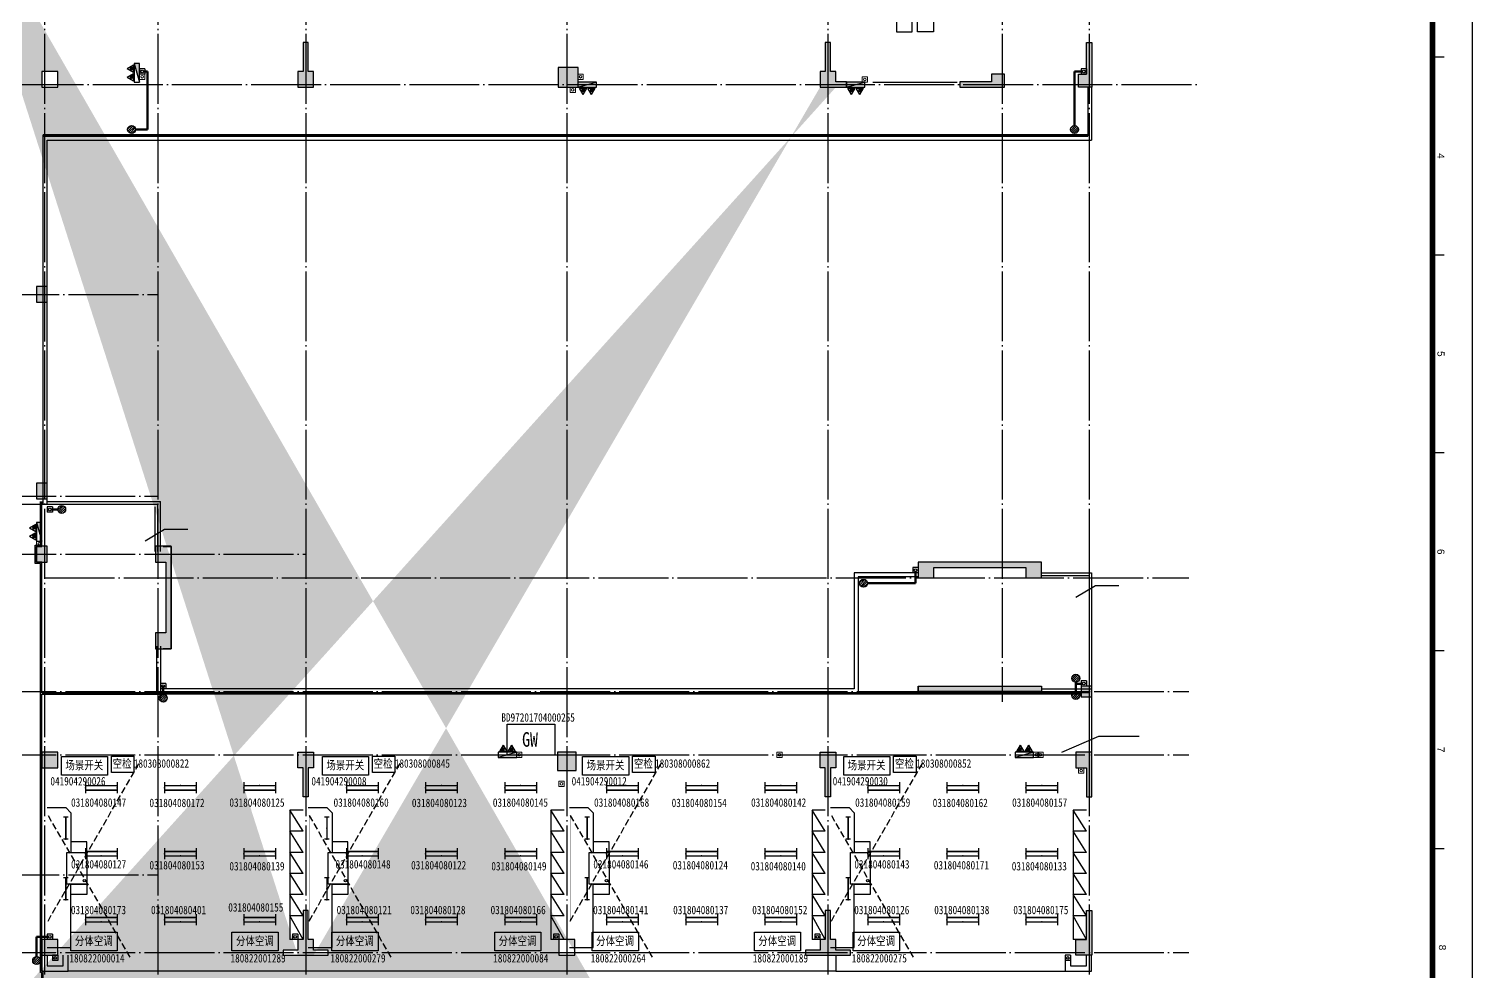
# Model space of a CAD drawing. Header units: millimetres. Extents: x 129492 to 2683129, y 513162 to 1188265.
# Drawn here: x 531186 to 585906, y 577455 to 613169 of the extents above; entities that cross this region are included whole.
import ezdxf
from ezdxf.enums import TextEntityAlignment as Align

# ---------------------------------------------------------------- set-up
doc = ezdxf.new("R2010")
doc.units = ezdxf.units.MM
doc.header["$LTSCALE"] = 1000
for name, pattern in [('3#_t8$0$$0$CCDID0GLB00001', [30, 26.5, -1.5, 0.5, -1.5]), ('3#_t8$0$CONTINOUS', [0]), ('3#_t8$0$DASH', [0.35, 0.25, -0.1]), ('GRID$1$CCDID0GLB00001', [30, 26.5, -1.5, 0.5, -1.5])]:
    doc.linetypes.add(name, pattern=pattern)
for name, color, linetype in [('3#_t8$0$$0$A-DOOR', 2, 'Continuous'), ('3#_t8$0$$0$G-GRID', 1, '3#_t8$0$$0$CCDID0GLB00001'), ('3#_t8$0$A-ELEV-HEVY', 2, 'Continuous'), ('3#_t8$0$A-FURN', 9, 'Continuous'), ('3#_t8$0$A-HRAL', 104, 'Continuous'), ('3#_t8$0$A-MOAT', 252, 'Continuous'), ('3#_t8$0$A-OVER', 23, 'Continuous'), ('3#_t8$0$A-WALL', 4, 'Continuous'), ('3#_t8$0$G-0-XREF', 252, 'Continuous'), ('3#_t8$0$G-ANNO-NOTE', 252, 'Continuous'), ('3#_t8$0$G-ANNO-TEXT', 33, 'Continuous'), ('3#_t8$0$P-COND-SILO', 252, '3#_t8$0$CONTINOUS'), ('3#_t8$0$P-DRAI-MISC', 252, 'Continuous'), ('3#_t8$0$P-WAST-PIPE', 252, '3#_t8$0$CCDI_L_P_F'), ('3#_t8$0$家具', 9, 'Continuous'), ('3#楼柱网$0$G-0-XREF', 2, 'Continuous'), ('3#楼柱网$1$COLS', 6, 'Continuous'), ('3#楼柱网$1$COLS-HATH', 8, 'Continuous'), ('E-EQPM-LIGT', 150, 'Continuous'), ('E-WIRE', 32, 'Continuous'), ('EQUIP-照明', 3, 'Continuous'), ('G-0-XREF', 2, 'Continuous'), ('GRID$1$G-GRID', 252, 'GRID$1$CCDID0GLB00001'), ('卫生间$0$A-DOOR', 2, 'Continuous'), ('卫生间$0$A-FIXT', 252, 'Continuous'), ('卫生间$0$SPACE', 7, 'Continuous'), ('图框A1+0.00$0$G-ANNO-TEXT', 33, 'Continuous'), ('图框A1+0.00$0$G-BORD', 3, 'Continuous')]:
    doc.layers.add(name, color=color, linetype=linetype)
for name, color, linetype, lineweight in [('3#_t8$0$3#消火栓$0$P-HUDR-MISC', 252, 'Continuous', 25), ('3#_t8$0$3#消火栓$0$P-HUDR-SILO', 252, 'Continuous', 20), ('3#_t8$0$P-HUDR-SILO', 252, 'Continuous', 20), ('3#_t8$0$P-WAST', 252, '3#_t8$0$废水', 50)]:
    doc.layers.add(name, color=color, linetype=linetype, lineweight=lineweight)
doc.layers.get('0').off()
doc.layers.get('3#_t8$0$G-0-XREF').off()
doc.layers.get('E-WIRE').off()
doc.styles.add('3#_t8$0$CCDI_T_G01', font='arial.ttf')
doc.styles.add('3#_t8$0$Standard', font='gbenor.shx', dxfattribs={"bigfont": 'gbcbig.shx'})
doc.styles.add('GW', font='', dxfattribs={"width": 0.8, "height": 550})
doc.styles.add('图框A1+0.00$0$CCDI_T_G01', font='arial.ttf')
doc.styles.add('空检', font='', dxfattribs={"width": 0.8, "height": 320})
doc.styles.get('GW').set_extended_font_data('SimSun')
doc.styles.get('空检').set_extended_font_data('SimSun')
doc.linetypes.add('3#_t8$0$CCDI_L_P_F', pattern='A,50,["F",3#_t8$0$CCDI_T_G01,S=2,R=0,X=1.1,Y=-1],-4', length=54)
doc.linetypes.add('3#_t8$0$废水', pattern='A,50,["F",3#_t8$0$Standard,S=2,R=0,X=1.2,Y=-1],-4', length=54)

# ---------------------------------------------------------------- blocks, each defined once
blk = doc.blocks.new('3#_t8$0$232Y24Y')
at = {"layer": '3#_t8$0$A-FURN'}
for p, q in [((-2060, 80), (-1560, -820)), ((-2060, 80), (-1560, 80)), ((-1560, -4820), (-1560, 80)), ((-2060, -820), (-1560, -820)), ((-2060, -820), (-1560, -1620)), ((-2060, -1620), (-1560, -1620)), ((-2060, -1620), (-1560, -2420)), ((-2060, -2420), (-1560, -3220)), ((-2060, -2420), (-1560, -2420)), ((-2060, -3220), (-1560, -3220)), ((-2060, -3220), (-1560, -4020)), ((-2060, -4020), (-1560, -4020)), ((-2060, -4020), (-1560, -4820)), ((-2060, -4820), (-1560, -4820))]:
    blk.add_line(p, q, dxfattribs=at)
at = {"layer": '3#_t8$0$家具', "linetype": '3#_t8$0$DASH'}
for p, q in [((7610, -4620), (4463, 830)), ((7610, -620), (4117, -6670))]:
    blk.add_line(p, q, dxfattribs=at)
at = {"layer": '3#_t8$0$家具'}
for points in [[(7640, 380), (6940, 380), (6740, 380), (6740, -2020)], [(7640, -4920), (6940, -4920), (6740, -4720), (6740, -3220)]]:
    blk.add_lwpolyline(points, dxfattribs=at)
at = {"layer": '3#_t8$0$家具', "const_width": 10}
blk.add_lwpolyline([(7610, -620), (7610, -4620)], dxfattribs=at)
at = {"layer": '3#_t8$0$家具'}
for points in [[(6140, -1620), (6740, -1620), (6740, -2020), (6140, -2020)], [(6140, -3220), (6140, -2020), (6890, -2020), (6890, -3220)], [(6140, -3620), (6740, -3620), (6740, -3220), (6140, -3220)]]:
    blk.add_lwpolyline(points, close=True, dxfattribs=at)
blk.add_circle((6236, -2146), 46.6, dxfattribs=at)
blk = doc.blocks.new('卫生间$0$$lvtry$00000000')
for p, q in [((0, 0), (0, -329.6)), ((75.7, -264.7), (-73.5, -264.7))]:
    blk.add_line(p, q)
blk.add_circle((0, -264.7), 16.2)
blk = doc.blocks.new('卫生间')
blk.add_line((4817, 2480), (5417, 2480))
at = {"layer": '卫生间$0$A-DOOR'}
for p, q in [((42717, 44830), (44667, 44830)), ((44667, 44830), (45917, 44830))]:
    blk.add_line(p, q, dxfattribs=at)
at = {"layer": '卫生间$0$A-FIXT'}
for p, q in [((43005, 53030), (43005, 49405)), ((45630, 51205), (45630, 53030)), ((892, 13668), (7217, 13668)), ((1730, 12380), (1730, 8755)), ((4917, 12180), (4917, 8880)), ((5317, 12180), (5317, 9280)), ((5417, 12180), (5417, 9380)), ((3405, 11893), (3405, 5580)), ((7617, 11380), (7617, 9880)), ((5417, 9380, 0), (7617, 9380, 0)), ((4917, 8880, 0), (7617, 8880, 0)), ((5317, 9280, 0), (7617, 9280, 0)), ((1730, 8293), (1730, 5580)), ((7617, 8480), (7617, 5630)), ((1730, 2668), (1730, 5380)), ((3405, 2668), (3405, 5380)), ((4917, 2480), (4917, 5280)), ((4917, 5280), (6817, 5280)), ((5317, 2480), (5317, 4880)), ((5317, 4880), (6817, 4880)), ((5417, 2480), (5417, 4780)), ((5417, 4780), (6817, 4780)), ((7617, 2780), (7617, 4280)), ((877, 340), (877, 2668))]:
    blk.add_line(p, q, dxfattribs=at)
for points in [[(44217, 46730), (44217, 48830), (43617, 48830), (43617, 46730)], [(44417, 46730), (44417, 48830), (45017, 48830), (45017, 46730)]]:
    blk.add_lwpolyline(points, close=True, dxfattribs=at)
for points in [[(1177, 2668), (1177, 640), (7612, 640), (7612, -20)], [(877, 340), (7217, 340), (7217, -20)]]:
    blk.add_lwpolyline(points, dxfattribs=at)
at = {"layer": '卫生间$0$SPACE', "ltscale": 5}
for points in [[(5017, 8160), (6517, 8160), (6517, 8580), (5017, 8580)], [(6617, 8160), (7067, 8160), (7067, 8580), (6617, 8580)], [(5017, 5580), (6517, 5580), (6517, 6000), (5017, 6000)]]:
    blk.add_lwpolyline(points, close=True, dxfattribs=at)
at = {"layer": '卫生间$0$A-FIXT', "xscale": -1}
for p, rotation in [((4847, 11880, 0), 90.00000027649769), ((4847, 11280, 0), 90.00000027649769), ((4847, 10680, 0), 90.00000027649769), ((4847, 10080, 0), 90.00000027649769), ((6117, 8780), 180), ((6717, 8780), 180), ((7317, 8780), 180)]:
    blk.add_blockref('卫生间$0$$lvtry$00000000', p, dxfattribs=dict(at, rotation=rotation))
blk = doc.blocks.new('GRID')
at = {"layer": 'GRID$1$G-GRID', "ltscale": 0.1}
for p, q in [((23400, 76720), (23400, -3284)), ((27700, 76720), (27700, -3284)), ((33300, 76720), (33300, -3284)), ((43200, 76720), (43200, -3284)), ((53100, 76720), (53100, -3284)), ((59700, 76720), (59700, 42400)), ((63000, 76720), (63000, -3284)), ((-1768, 65800), (66783, 65800)), ((-2810, 50200), (27700, 50200)), ((-2810, 49900), (27700, 49900)), ((-2810, 48000), (33300, 48000)), ((23400, 47100), (66783, 47100)), ((-2810, 42800), (66783, 42800)), ((-2810, 40400), (66783, 40400)), ((-2810, 32900), (66783, 32900))]:
    blk.add_line(p, q, dxfattribs=at)
for points in [[(-2693, 57850), (27700, 57850)], [(-2693, 35850), (27700, 35850)]]:
    blk.add_lwpolyline(points, dxfattribs=at)
blk = doc.blocks.new('3#楼柱网')
at = {"layer": '3#楼柱网$1$COLS-HATH'}
h = blk.add_hatch(color=256, dxfattribs=at)
h.paths.add_polyline_path([(-28327982, 42527826), (-28328207, 42527826), (-28328207, 42528476), (-28327557, 42528476), (-28327557, 42527826), (-28327782, 42527826), (-28327782, 42526776), (-28327982, 42526776)])
h.paths.add_polyline_path([(-28294907, 42579476), (-28294157, 42579476), (-28294157, 42580226), (-28294907, 42580226)], flags=16)
h.paths.add_polyline_path([(-28314482, 42588076), (-28313282, 42588076), (-28313282, 42587876), (-28313882, 42587876), (-28313882, 42587476), (-28314282, 42587476), (-28314282, 42586826), (-28314482, 42586826)], flags=17)
h.paths.add_polyline_path([(-28275082, 42556376), (-28274682, 42556376), (-28274682, 42556776), (-28275082, 42556776)], flags=17)
h.paths.add_polyline_path([(-28275082, 42523476), (-28274682, 42523476), (-28274682, 42523876), (-28275082, 42523876)], flags=17)
h.paths.add_polyline_path([(-28314682, 42543026), (-28314282, 42543026), (-28314282, 42543626), (-28314682, 42543626)], flags=17)
h.paths.add_polyline_path([(-28318582, 42542976), (-28317882, 42542976), (-28317882, 42543676), (-28318582, 42543676)], flags=17)
h.paths.add_polyline_path([(-28325382, 42543026), (-28324782, 42543026), (-28324782, 42543626), (-28325382, 42543626)], flags=17)
h.paths.add_polyline_path([(-28325382, 42534626), (-28325382, 42536226), (-28325182, 42536226), (-28325182, 42535226), (-28324782, 42535226), (-28324782, 42534826), (-28323682, 42534826), (-28323682, 42534626)], flags=17)
h.paths.add_polyline_path([(-28318082, 42533926), (-28317682, 42533926), (-28317682, 42534526), (-28318082, 42534526)], flags=17)
h.paths.add_polyline_path([(-28314682, 42533926), (-28314282, 42533926), (-28314282, 42534526), (-28314682, 42534526)], flags=17)
h.paths.add_polyline_path([(-28314682, 42534626), (-28314282, 42534626), (-28314282, 42535226), (-28314682, 42535226)], flags=17)
h.paths.add_polyline_path([(-28318482, 42534626), (-28317882, 42534626), (-28317882, 42535226), (-28318482, 42535226)], flags=17)
h.paths.add_polyline_path([(-28328732, 42520776), (-28327032, 42520776), (-28327032, 42520976), (-28327582, 42520976), (-28327582, 42521376), (-28327782, 42521376), (-28327982, 42521376), (-28327982, 42521376), (-28328182, 42521376), (-28328182, 42520976), (-28328732, 42520976)])
h.paths.add_polyline_path([(-28314682, 42524976), (-28314282, 42524976), (-28314282, 42525576), (-28314682, 42525576)], flags=17)
h.paths.add_polyline_path([(-28285532, 42513676), (-28283832, 42513676), (-28283832, 42513876), (-28284382, 42513876), (-28284382, 42514276), (-28284582, 42514276), (-28284582, 42515376), (-28284782, 42515376), (-28284782, 42514276), (-28284982, 42514276), (-28284982, 42513876), (-28285532, 42513876)], flags=17)
h.paths.add_polyline_path([(-28305332, 42513676), (-28303632, 42513676), (-28303632, 42513876), (-28304182, 42513876), (-28304182, 42514276), (-28304382, 42514276), (-28304382, 42515376), (-28304582, 42515376), (-28304582, 42514276), (-28304782, 42514276), (-28304782, 42513876), (-28305332, 42513876)], flags=17)
h.paths.add_polyline_path([(-28309782, 42528656), (-28309782, 42525576), (-28310182, 42525576), (-28310182, 42524976), (-28309582, 42524976), (-28309582, 42529256), (-28310182, 42529256), (-28310182, 42528656)], flags=17)
h.paths.add_polyline_path([(-28281262, 42528576), (-28281262, 42528576), (-28281262, 42528576), (-28281262, 42527976), (-28280662, 42527976), (-28280662, 42528376), (-28277182, 42528376), (-28277182, 42527976), (-28276582, 42527976), (-28276582, 42528576)], flags=17)
h.paths.add_polyline_path([(-28314682, 42528656), (-28314282, 42528656), (-28314282, 42529256), (-28314682, 42529256)], flags=17)
h.paths.add_polyline_path([(-28318482, 42527876), (-28317882, 42527876), (-28317882, 42528476), (-28318482, 42528476)], flags=17)
h.paths.add_polyline_path([(-28274682, 42521376), (-28275282, 42521376), (-28275282, 42520776), (-28274882, 42520776), (-28274882, 42519676), (-28274682, 42519676), (-28274682, 42520776)], flags=17)
h.paths.add_polyline_path([(-28337882, 42528476), (-28337282, 42528476), (-28337282, 42527876), (-28337682, 42527876), (-28337682, 42526776), (-28337882, 42526776), (-28337882, 42527876)])
h.paths.add_polyline_path([(-28337882, 42520776), (-28337282, 42520776), (-28337282, 42521376), (-28337682, 42521376), (-28337682, 42522476), (-28337882, 42522476), (-28337882, 42521376)])
h.paths.add_polyline_path([(-28318082, 42513676), (-28318082, 42515676), (-28317782, 42515676), (-28317782, 42513676)])
h.paths.add_polyline_path([(-28304782, 42521376), (-28304182, 42521376), (-28304182, 42520776), (-28304382, 42520776), (-28304382, 42519676), (-28304582, 42519676), (-28304582, 42520776), (-28304782, 42520776)], flags=17)
h.paths.add_polyline_path([(-28284982, 42521376), (-28284382, 42521376), (-28284382, 42520776), (-28284582, 42520776), (-28284582, 42519676), (-28284782, 42519676), (-28284782, 42520776), (-28284982, 42520776)], flags=17)
h.paths.add_polyline_path([(-28294932, 42520676), (-28294232, 42520676), (-28294232, 42521376), (-28294932, 42521376)], flags=17)
h.paths.add_polyline_path([(-28314482, 42520776), (-28313882, 42520776), (-28313882, 42521376), (-28314482, 42521376)], flags=17)
h.paths.add_polyline_path([(-28318482, 42520776), (-28317882, 42520776), (-28317882, 42521376), (-28318482, 42521376)], flags=17)
h.paths.add_polyline_path([(-28294882, 42513676), (-28294282, 42513676), (-28294282, 42514276), (-28294882, 42514276)], flags=17)
h.paths.add_polyline_path([(-28314482, 42513676), (-28313882, 42513676), (-28313882, 42514276), (-28314482, 42514276)])
h.paths.add_polyline_path([(-28328732, 42563776), (-28327032, 42563776), (-28327032, 42563576), (-28327582, 42563576), (-28327582, 42563176), (-28327782, 42563176), (-28327982, 42563176), (-28327982, 42563176), (-28328182, 42563176), (-28328182, 42563576), (-28328732, 42563576)])
h.paths.add_polyline_path([(-28278482, 42579476), (-28277982, 42579476), (-28277982, 42579976), (-28278482, 42579976), (-28278482, 42579676), (-28279682, 42579676), (-28279682, 42579476)], flags=17)
h.paths.add_polyline_path([(-28325382, 42549926), (-28325382, 42548326), (-28325182, 42548326), (-28325182, 42549326), (-28324782, 42549326), (-28324782, 42549726), (-28323682, 42549726), (-28323682, 42549926)], flags=17)
h.paths.add_polyline_path([(-28285532, 42546576), (-28283832, 42546576), (-28283832, 42546776), (-28284382, 42546776), (-28284382, 42547176), (-28284582, 42547176), (-28284582, 42548276), (-28284782, 42548276), (-28284782, 42547176), (-28284982, 42547176), (-28284982, 42546776), (-28285532, 42546776)], flags=17)
h.paths.add_polyline_path([(-28309782, 42561476), (-28309782, 42558796), (-28310182, 42558796), (-28310182, 42558196), (-28309582, 42558196), (-28309582, 42562076), (-28310182, 42562076), (-28310182, 42561476)], flags=17)
h.paths.add_polyline_path([(-28281262, 42561476), (-28281262, 42561476), (-28281262, 42561476), (-28281262, 42560876), (-28280662, 42560876), (-28280662, 42561276), (-28277182, 42561276), (-28277182, 42560876), (-28276582, 42560876), (-28276582, 42561476)], flags=17)
h.paths.add_polyline_path([(-28318082, 42563876), (-28317682, 42563876), (-28317682, 42564476), (-28318082, 42564476)], flags=17)
h.paths.add_polyline_path([(-28314682, 42563876), (-28314282, 42563876), (-28314282, 42564476), (-28314682, 42564476)], flags=17)
h.paths.add_polyline_path([(-28322370, 42584799), (-28322052, 42585042), (-28321688, 42584565), (-28322005, 42584322)], flags=17)
h.paths.add_polyline_path([(-28274682, 42554276), (-28275282, 42554276), (-28275282, 42553676), (-28274882, 42553676), (-28274882, 42552576), (-28274682, 42552576), (-28274682, 42553676)], flags=17)
h.paths.add_polyline_path([(-28304782, 42554276), (-28304182, 42554276), (-28304182, 42553676), (-28304382, 42553676), (-28304382, 42552576), (-28304582, 42552576), (-28304582, 42553676), (-28304782, 42553676)], flags=17)
h.paths.add_polyline_path([(-28284982, 42554276), (-28284382, 42554276), (-28284382, 42553676), (-28284582, 42553676), (-28284582, 42552576), (-28284782, 42552576), (-28284782, 42553676), (-28284982, 42553676)], flags=17)
h.paths.add_polyline_path([(-28294932, 42553576), (-28294232, 42553576), (-28294232, 42554276), (-28294932, 42554276)], flags=17)
h.paths.add_polyline_path([(-28314482, 42553676), (-28313882, 42553676), (-28313882, 42554276), (-28314482, 42554276)], flags=17)
h.paths.add_polyline_path([(-28337882, 42556076), (-28337282, 42556076), (-28337282, 42556676), (-28337682, 42556676), (-28337682, 42557776), (-28337882, 42557776), (-28337882, 42556676)])
h.paths.add_polyline_path([(-28327982, 42556726), (-28328207, 42556726), (-28328207, 42556076), (-28327557, 42556076), (-28327557, 42556726), (-28327782, 42556726), (-28327782, 42557776), (-28327982, 42557776)])
h.paths.add_polyline_path([(-28318482, 42556076), (-28317882, 42556076), (-28317882, 42556676), (-28318482, 42556676)], flags=17)
h.paths.add_polyline_path([(-28318482, 42549326), (-28317882, 42549326), (-28317882, 42549926), (-28318482, 42549926)], flags=17)
h.paths.add_polyline_path([(-28274682, 42546576), (-28275282, 42546576), (-28275282, 42547176), (-28274882, 42547176), (-28274882, 42548276), (-28274682, 42548276), (-28274682, 42547176)], flags=17)
h.paths.add_polyline_path([(-28305332, 42546576), (-28303632, 42546576), (-28303632, 42546776), (-28304182, 42546776), (-28304182, 42547176), (-28304382, 42547176), (-28304382, 42548276), (-28304582, 42548276), (-28304582, 42547176), (-28304782, 42547176), (-28304782, 42546776), (-28305332, 42546776)], flags=16)
h.paths.add_polyline_path([(-28294882, 42546576), (-28294282, 42546576), (-28294282, 42547176), (-28294882, 42547176)], flags=17)
h.paths.add_polyline_path([(-28314482, 42546576), (-28313882, 42546576), (-28313882, 42547176), (-28314482, 42547176)], flags=17)
h.paths.add_polyline_path([(-28314682, 42571326), (-28314282, 42571326), (-28314282, 42571926), (-28314682, 42571926)], flags=17)
h.paths.add_polyline_path([(-28314682, 42561476), (-28314282, 42561476), (-28314282, 42562076), (-28314682, 42562076)], flags=17)
h.paths.add_polyline_path([(-28304782, 42579476), (-28304182, 42579476), (-28304182, 42580076), (-28304382, 42580076), (-28304382, 42581176), (-28304582, 42581176), (-28304582, 42580076), (-28304782, 42580076)], flags=17)
h.paths.add_polyline_path([(-28284382, 42579676), (-28284382, 42580076), (-28284582, 42580076), (-28284582, 42581176), (-28284782, 42581176), (-28284782, 42580076), (-28284982, 42580076), (-28284982, 42579476), (-28283982, 42579476), (-28283982, 42579676)], flags=17)
h.paths.add_polyline_path([(-28314482, 42579476), (-28313882, 42579476), (-28313882, 42580076), (-28314482, 42580076)], flags=17)
h.paths.add_polyline_path([(-28318082, 42571326), (-28317682, 42571326), (-28317682, 42571926), (-28318082, 42571926)], flags=17)
h.paths.add_polyline_path([(-28337882, 42563776), (-28337282, 42563776), (-28337282, 42563176), (-28337682, 42563176), (-28337682, 42562076), (-28337882, 42562076), (-28337882, 42563176)])
h.paths.add_polyline_path([(-28318482, 42563176), (-28317882, 42563176), (-28317882, 42563776), (-28318482, 42563776)], flags=17)
h.paths.add_polyline_path([(-28304782, 42588076), (-28304182, 42588076), (-28304182, 42587476), (-28304382, 42587476), (-28304382, 42586376), (-28304582, 42586376), (-28304582, 42587476), (-28304782, 42587476)], flags=17)
h.paths.add_polyline_path([(-28284982, 42588076), (-28284382, 42588076), (-28284382, 42587476), (-28284582, 42587476), (-28284582, 42586376), (-28284782, 42586376), (-28284782, 42587476), (-28284982, 42587476)], flags=17)
h.paths.add_polyline_path([(-28294882, 42587476), (-28294282, 42587476), (-28294282, 42588076), (-28294882, 42588076)], flags=17)
h.paths.add_polyline_path([(-28274882, 42579976), (-28274882, 42581176), (-28274682, 42581176), (-28274682, 42579476), (-28275182, 42579476), (-28275182, 42579976)], flags=17)
edge = h.paths.add_edge_path(flags=17)
edge.add_line((-28281262, 42523676), (-28276582, 42523676))
edge.add_line((-28276582, 42523676), (-28276582, 42523876))
edge.add_line((-28276582, 42523876), (-28276982, 42523876))
edge.add_line((-28276982, 42523876), (-28280862, 42523876))
edge.add_line((-28280862, 42523876), (-28281262, 42523876))
edge.add_line((-28281262, 42523876), (-28281262, 42523676))
edge.add_line((-28281262, 42523676), (-28280862, 42523676))
h.paths.add_polyline_path([(-28281262, 42556776), (-28280862, 42556776), (-28276982, 42556776), (-28276582, 42556776), (-28276582, 42556576), (-28281262, 42556576)], flags=17)
h.paths.add_polyline_path([(-28278182, 42586776), (-28278382, 42586776), (-28278382, 42586376), (-28277982, 42586376), (-28277982, 42587676), (-28277982, 42588076), (-28278382, 42588076), (-28278382, 42587676), (-28278182, 42587676)], flags=17)
edge = h.paths.add_edge_path(flags=17)
edge.add_line((-28274682, 42586776), (-28274682, 42585076))
edge.add_line((-28274682, 42585076), (-28274882, 42585076))
edge.add_line((-28274882, 42585076), (-28274882, 42586376))
edge.add_line((-28274882, 42586376), (-28275082, 42586376))
edge.add_line((-28275082, 42586376), (-28275082, 42586776))
edge.add_line((-28275082, 42586776), (-28274682, 42586776))
edge.add_line((-28274682, 42586776), (-28274682, 42586376))
edge = h.paths.add_edge_path(flags=17)
edge.add_line((-28318082, 42580076), (-28318082, 42579476))
edge.add_line((-28318082, 42579476), (-28317682, 42579476))
edge.add_line((-28317682, 42579476), (-28317682, 42580076))
edge.add_line((-28317682, 42580076), (-28317882, 42580076))
edge.add_line((-28317882, 42580076), (-28317882, 42581176))
edge.add_line((-28317882, 42581176), (-28318082, 42581176))
edge.add_line((-28318082, 42581176), (-28318082, 42579476))
h.paths.add_polyline_path([(-28318082, 42579476), (-28317682, 42579476), (-28317682, 42580076), (-28317882, 42580076), (-28317882, 42581176), (-28318082, 42581176)], flags=16)
edge = h.paths.add_edge_path()
edge.add_line((-28324782, 42534626), (-28324782, 42534626))
edge.add_line((-28324782, 42534626), (-28325382, 42534626))
edge.add_line((-28325382, 42534626), (-28325382, 42535226))
edge.add_line((-28281262, 42523876), (-28281262, 42523676))
edge.add_line((-28274782, 42513676), (-28275682, 42513676))
edge.add_line((-28275682, 42513676), (-28275682, 42513876))
edge.add_line((-28275682, 42513876), (-28275282, 42513876))
edge.add_line((-28275282, 42513876), (-28275282, 42514276))
edge.add_line((-28275282, 42514276), (-28274882, 42514276))
edge.add_line((-28274882, 42514276), (-28274882, 42515376))
edge.add_line((-28274882, 42515376), (-28274682, 42515376))
edge.add_line((-28274682, 42515376), (-28274682, 42514276))
edge.add_line((-28274682, 42514276), (-28274682, 42513676))
edge.add_line((-28274682, 42513676), (-28275282, 42513676))
edge.add_line((-28318082, 42588076), (-28317718, 42587599))
edge.add_line((-28317718, 42587599), (-28318036, 42587356))
edge.add_line((-28318036, 42587356), (-28318400, 42587833))
edge.add_line((-28318400, 42587833), (-28318082, 42588076))
edge.add_line((-28304782, 42546576), (-28304182, 42546576))
edge.add_line((-28284982, 42579476), (-28284382, 42579476))
at = {"layer": '3#楼柱网$1$COLS'}
for points in [[(-28304782, 42579476), (-28304182, 42579476), (-28304182, 42580076), (-28304382, 42580076), (-28304382, 42581176), (-28304582, 42581176), (-28304582, 42580076), (-28304782, 42580076), (-28304782, 42579476)], [(-28284382, 42579676), (-28284382, 42580076), (-28284582, 42580076), (-28284582, 42581176), (-28284782, 42581176), (-28284782, 42580076), (-28284982, 42580076), (-28284982, 42579476), (-28283982, 42579476), (-28283982, 42579676), (-28284382, 42579676)], [(-28274882, 42579976), (-28274882, 42581176), (-28274682, 42581176), (-28274682, 42579476), (-28275182, 42579476), (-28275182, 42579976), (-28274882, 42579976)], [(-28278482, 42579476), (-28277982, 42579476), (-28277982, 42579976), (-28278482, 42579976), (-28278482, 42579676), (-28279682, 42579676), (-28279682, 42579476), (-28278482, 42579476)], [(-28284982, 42579476), (-28284382, 42579476)], [(-28309782, 42561476), (-28309782, 42558796), (-28310182, 42558796), (-28310182, 42558196), (-28309582, 42558196), (-28309582, 42562076), (-28309582, 42562076), (-28310182, 42562076), (-28310182, 42561476), (-28309782, 42561476)], [(-28281262, 42561476), (-28281262, 42561476), (-28281262, 42561476), (-28281262, 42560876), (-28280662, 42560876), (-28280662, 42561276), (-28277182, 42561276), (-28277182, 42560876), (-28276582, 42560876), (-28276582, 42561476), (-28281262, 42561476)], [(-28281262, 42556576), (-28281262, 42556776), (-28280862, 42556776), (-28280862, 42556776), (-28276982, 42556776), (-28276982, 42556776), (-28276582, 42556776), (-28276582, 42556576), (-28281262, 42556576)], [(-28281262, 42556776), (-28281262, 42556576)], [(-28304782, 42554276), (-28304182, 42554276), (-28304182, 42553676), (-28304382, 42553676), (-28304382, 42552576), (-28304582, 42552576), (-28304582, 42553676), (-28304782, 42553676), (-28304782, 42554276)], [(-28284982, 42554276), (-28284382, 42554276), (-28284382, 42553676), (-28284582, 42553676), (-28284582, 42552576), (-28284782, 42552576), (-28284782, 42553676), (-28284982, 42553676), (-28284982, 42554276)], [(-28274682, 42554276), (-28275282, 42554276), (-28275282, 42553676), (-28274882, 42553676), (-28274882, 42552576), (-28274682, 42552576), (-28274682, 42553676), (-28274682, 42553676), (-28274682, 42554276)], [(-28305332, 42546576), (-28303632, 42546576), (-28303632, 42546776), (-28304182, 42546776), (-28304182, 42547176), (-28304382, 42547176), (-28304382, 42548276), (-28304582, 42548276), (-28304582, 42547176), (-28304782, 42547176), (-28304782, 42546776), (-28305332, 42546776), (-28305332, 42546576)], [(-28285532, 42546576), (-28283832, 42546576), (-28283832, 42546776), (-28284382, 42546776), (-28284382, 42547176), (-28284582, 42547176), (-28284582, 42548276), (-28284782, 42548276), (-28284782, 42547176), (-28284982, 42547176), (-28284982, 42546776), (-28285532, 42546776), (-28285532, 42546576)], [(-28274682, 42546576), (-28275282, 42546576), (-28275282, 42547176), (-28274882, 42547176), (-28274882, 42548276), (-28274682, 42548276), (-28274682, 42547176), (-28274682, 42547176), (-28274682, 42546576)], [(-28304782, 42546576), (-28304182, 42546576)]]:
    blk.add_lwpolyline(points, dxfattribs=at)
for points in [[(-28294907, 42579476), (-28294157, 42579476), (-28294157, 42580226), (-28294907, 42580226)], [(-28314482, 42579476), (-28313882, 42579476), (-28313882, 42580076), (-28314482, 42580076)], [(-28314682, 42571326), (-28314282, 42571326), (-28314282, 42571926), (-28314682, 42571926)], [(-28314682, 42563876), (-28314282, 42563876), (-28314282, 42564476), (-28314682, 42564476)], [(-28314682, 42561476), (-28314282, 42561476), (-28314282, 42562076), (-28314682, 42562076)], [(-28275082, 42556376), (-28274682, 42556376), (-28274682, 42556776), (-28275082, 42556776)], [(-28314482, 42553676), (-28313882, 42553676), (-28313882, 42554276), (-28314482, 42554276)], [(-28294932, 42553576), (-28294232, 42553576), (-28294232, 42554276), (-28294932, 42554276)], [(-28314482, 42546576), (-28313882, 42546576), (-28313882, 42547176), (-28314482, 42547176)], [(-28294882, 42546576), (-28294282, 42546576), (-28294282, 42547176), (-28294882, 42547176)]]:
    blk.add_lwpolyline(points, close=True, dxfattribs=at)
at = {"layer": '3#楼柱网$0$G-0-XREF'}
blk.add_blockref('GRID', (-28337782, 42513776), dxfattribs=at)
blk = doc.blocks.new('3#_t8$0$gfdgdgre')
at = {"layer": '3#_t8$0$A-MOAT', "ltscale": 5}
for p, q in [((-39650, 54050), (-39650, 54100)), ((-35550, 54100), (-39650, 54100)), ((-50, 54050), (-39650, 54050)), ((-19550, 54100), (-35550, 54100)), ((-50, 54100), (-19550, 54100)), ((-19700, 32900), (-39700, 32900)), ((-300, 32900), (-19800, 32900))]:
    blk.add_line(p, q, dxfattribs=at)
for points in [[(-39750, 22600), (-39750, 37850), (-39950, 37850), (-39950, 38550), (-39750, 38550), (-39750, 40200)], [(0, 32950), (-39700, 32950), (-39700, 37900), (-39900, 37900), (-39900, 38500), (-39700, 38500), (-39700, 40200)], [(-39900, 11050), (-39900, 11650), (-39650, 11650), (-39650, 19450), (-39900, 19450), (-39900, 20050), (-39650, 20050), (-39650, 22400), (-39700, 22400), (-39700, 32900), (-35200, 32900)], [(-39950, 11050), (-39950, 11700), (-39700, 11700), (-39700, 19400), (-39950, 19400), (-39950, 20100), (-39700, 20100), (-39700, 22350), (-39750, 22350), (-39750, 22600)]]:
    blk.add_lwpolyline(points, dxfattribs=at)
blk = doc.blocks.new('3#_t8$0$3#消火栓$0$A$C7A4A6D2E')
at = {"ltscale": 0.1}
for p, q in [((200, 200), (0, 200)), ((0, 200), (0, 0)), ((200, 0), (0, 0)), ((200, 200), (200, 0))]:
    blk.add_line(p, q, dxfattribs=at)
blk.add_circle((100, 100), 50, dxfattribs=at)
blk = doc.blocks.new('3#_t8$0$3#消火栓$0$A$C5D304408')
at = {"layer": '3#_t8$0$3#消火栓$0$P-HUDR-MISC'}
h = blk.add_hatch(dxfattribs=at)
h.set_pattern_fill('JIS_WOOD', color=256, scale=20, angle=90, style=0)
h.set_pattern_definition([(135, (24339.631, 24727.014), (10, 10), [])])
h.paths.add_polyline_path([(24881, 25139), (24881, 25230), (24790, 25230), (24790, 25139)])
h = blk.add_hatch(dxfattribs=at)
h.set_pattern_fill('JIS_WOOD', color=256, scale=20, angle=90, style=0)
h.set_pattern_definition([(135, (24660.631, 24727.014), (10, 10), [])])
h.paths.add_polyline_path([(25202, 25139), (25202, 25230), (25111, 25230), (25111, 25139)])
blk.add_hatch(color=256, dxfattribs=at).paths.add_polyline_path([(25350, 24880), (25350, 25080), (25350, 25080), (24650, 24880)])
for p, q in [((24835, 25349), (24696, 25108)), ((24790, 25139), (24790, 25230)), ((24881, 25230), (24790, 25230)), ((24835, 25349), (24974, 25108)), ((24881, 25139), (24881, 25230)), ((25156, 25349), (25017, 25108)), ((25111, 25139), (25111, 25230)), ((25202, 25230), (25111, 25230)), ((25156, 25349), (25295, 25108)), ((25202, 25139), (25202, 25230)), ((25350, 25080), (24650, 24880)), ((24974, 25108), (24696, 25108)), ((24881, 25139), (24790, 25139)), ((25295, 25108), (25017, 25108)), ((25202, 25139), (25111, 25139))]:
    blk.add_line(p, q, dxfattribs=at)
blk.add_lwpolyline([(25350, 25080), (24650, 25080), (24650, 24880), (25350, 24880)], close=True, dxfattribs=at)
blk = doc.blocks.new('3#_t8$0$A$C01BF6661')
at = {"layer": '3#_t8$0$P-DRAI-MISC', "ltscale": 5}
h = blk.add_hatch(dxfattribs=at)
h.set_pattern_fill('ANSI31', color=256, scale=450, angle=180, style=0)
h.set_pattern_definition([(225, (36225, 89338.503), (39.774756, -39.774756), [])])
h.paths.add_polyline_path([(-150, 0, 1), (150, 0, 1)])
blk.add_circle((0, 0), 150, dxfattribs=at)
blk = doc.blocks.new('3#_t8$0$A$C7A4A6D2E')
at = {"ltscale": 0.1}
for p, q in [((200, 200), (0, 200)), ((0, 200), (0, 0)), ((200, 0), (0, 0)), ((200, 200), (200, 0))]:
    blk.add_line(p, q, dxfattribs=at)
blk.add_circle((100, 100), 50, dxfattribs=at)
blk = doc.blocks.new('3#_t8$0$A$C011D5BA5')
at = {"linetype": '3#_t8$0$DASH'}
blk.add_line((-765, -267), (0, 0), dxfattribs=at)
blk.add_lwpolyline([(-765, -267), (0, -267), (0, 0), (-765, 0)], close=True, dxfattribs=at)
blk = doc.blocks.new('3#_t8$0$KTXT')
for points in [[(339386, 545380), (339633, 545744), (340103, 545744)], [(348286, 545380), (348040, 545775), (347570, 545775)]]:
    blk.add_lwpolyline(points)
for points in [[(339336, 545130), (339436, 545130), (339436, 545380), (339336, 545380)], [(348236, 545130), (348336, 545130), (348336, 545380), (348236, 545380)]]:
    blk.add_lwpolyline(points, close=True)
at = {"ltscale": 5}
for p in [(340577, 544984), (347978, 544984)]:
    blk.add_blockref('3#_t8$0$A$C011D5BA5', p, dxfattribs=at)
blk = doc.blocks.new('3#_t8$0$13')
for points in [[(0, 0), (100, 0), (100, 250), (0, 250)], [(8450, 0), (8550, 0), (8550, 250), (8450, 250)]]:
    blk.add_lwpolyline(points, close=True)
for points in [[(50, 250), (297, 520), (766, 520)], [(8500, 250), (8253, 520), (7784, 520)]]:
    blk.add_lwpolyline(points)
at = {"ltscale": 5}
for p in [(791, -146), (8192, -146)]:
    blk.add_blockref('3#_t8$0$A$C011D5BA5', p, dxfattribs=at)
blk = doc.blocks.new('3#_t8$0$12')
for points in [[(-8550, 0), (-8450, 0), (-8450, 250), (-8550, 250)], [(-100, 0), (0, 0), (0, 250), (-100, 250)]]:
    blk.add_lwpolyline(points, close=True)
for points in [[(-8500, 250), (-8253, 520), (-7784, 520)], [(-50, 250), (-297, 520), (-766, 520)]]:
    blk.add_lwpolyline(points)
at = {"ltscale": 5}
for p in [(-7309, -146), (-408, -146)]:
    blk.add_blockref('3#_t8$0$A$C011D5BA5', p, dxfattribs=at)
blk = doc.blocks.new('3#_t8$0$ktw1')
for name, p in [('3#_t8$0$13', (24300, -41425)), ('3#_t8$0$KTXT', (-305586, -586557)), ('3#_t8$0$KTXT', (-295686, -586557)), ('3#_t8$0$12', (62100, -41425))]:
    blk.add_blockref(name, p)
blk = doc.blocks.new('图框A1+0.00')
at = {"layer": '图框A1+0.00$0$G-BORD'}
blk.add_lwpolyline([(0, 594), (841, 594), (841, 0), (0, 0)], close=True, dxfattribs=at)
at = {"layer": '图框A1+0.00$0$G-BORD', "const_width": 1.4}
blk.add_lwpolyline([(33, 584), (831, 584), (831, 10), (33, 10)], close=True, dxfattribs=at)
at = {"layer": '图框A1+0.00$0$G-BORD', "const_width": 0.35}
for points in [[(183, 584), (183, 587)], [(233, 584), (233, 587)], [(283, 584), (283, 587)], [(333, 584), (333, 587)], [(383, 584), (383, 587)]]:
    blk.add_lwpolyline(points, dxfattribs=at)
at = {"layer": '图框A1+0.00$0$G-ANNO-TEXT', "style": '图框A1+0.00$0$CCDI_T_G01'}
for s, p in [('8', (408, 586.5)), ('4', (208, 586.11)), ('5', (258, 586.13)), ('6', (308, 586.1)), ('7', (358, 586.12))]:
    blk.add_text(s, height=1.8, dxfattribs=at).set_placement(p, align=Align.MIDDLE_CENTER)
blk = doc.blocks.new('$EQUIP$00001160')
for p, q in [((-1.2, 0.42), (-1.2, -0.42)), ((-1.2, 0.17), (1.2, 0.17)), ((1.2, 0.42), (1.2, -0.42)), ((-1.2, -0.17), (1.2, -0.17))]:
    blk.add_line(p, q)
at = {"const_width": 0.1}
for points in [[(-1.2, 0.17), (1.2, 0.17)], [(-1.2, -0.17), (1.2, -0.17)]]:
    blk.add_lwpolyline(points, dxfattribs=at)
at = {"layer": 'EQUIP-照明'}
for p in [(-1.2, 0), (0, 0.17), (1.2, 0), (0, -0.17)]:
    blk.add_point(p, dxfattribs=at)
at = {"layer": 'EQUIP-照明', "flags": 9}
blk.add_attdef('A', (0, 0), '', height=0.00002, dxfattribs=at)
blk = doc.blocks.new('A$C56564BCA')
at = {"layer": 'E-EQPM-LIGT', "xscale": 500, "yscale": 500, "zscale": 500}
for p in [(1050, 4050, 450), (4050, 4050, 450), (7050, 4050, 450), (1050, 1550, 450), (4050, 1550, 450), (7050, 1550, 450), (1050, -950, 450), (4050, -950, 450), (7050, -950, 450)]:
    blk.add_blockref('$EQUIP$00001160', p, dxfattribs=at)
blk = doc.blocks.new('$EQUIP$00001159')
for p, q in [((-1.2, 0.25), (-1.2, -0.25)), ((-1.2, 0), (1.2, 0)), ((1.2, 0.25), (1.2, -0.25))]:
    blk.add_line(p, q)
at = {"const_width": 0.14}
blk.add_lwpolyline([(-1.2, 0), (1.2, 0)], dxfattribs=at)
at = {"layer": 'EQUIP-照明'}
for p in [(-1.2, 0), (0, 0), (1.2, 0)]:
    blk.add_point(p, dxfattribs=at)
at = {"layer": 'EQUIP-照明', "flags": 9}
blk.add_attdef('A', (0, 0), '', height=0.00002, dxfattribs=at)
blk = doc.blocks.new('A$C594C3BD1')
at = {"layer": 'E-EQPM-LIGT', "xscale": 350, "yscale": 350, "zscale": 350, "rotation": 270}
for p in [(-794, 2519), (-794, 222)]:
    blk.add_blockref('$EQUIP$00001159', p, dxfattribs=at)
at = {"layer": 'E-WIRE'}
blk.add_blockref('A$C56564BCA', (-500, 0), dxfattribs=at)

msp = doc.modelspace()

# ---------------------------------------------------------------- linework, layer by layer
at = {"layer": '3#_t8$0$$0$A-DOOR'}
for p, q in [((563181, 611155), (565131, 611155)), ((565131, 611155), (566381, 611155))]:
    msp.add_line(p, q, dxfattribs=at)
at = {"layer": '3#_t8$0$$0$G-GRID', "ltscale": 0.1}
for p, q in [((531781, 621975), (531781, 541971)), ((506613, 611055), (575564, 611055)), ((505571, 595455), (536081, 595455)), ((505571, 595155), (536081, 595155)), ((505571, 593255), (541681, 593255))]:
    msp.add_line(p, q, dxfattribs=at)
at = {"layer": '3#_t8$0$A-ELEV-HEVY'}
for points in [[(531681, 578055), (531681, 577455), (532681, 577455), (532681, 578055)], [(570481, 578055), (570481, 577455), (571481, 577455), (571481, 578053)]]:
    msp.add_lwpolyline(points, dxfattribs=at)
at = {"layer": '3#_t8$0$A-HRAL', "ltscale": 5}
for p, q in [((571331, 610955), (571331, 609105)), ((571481, 610955), (571481, 608955)), ((531731, 595155), (531731, 609105)), ((531731, 609105), (571331, 609105)), ((531881, 595155), (531881, 608955)), ((531881, 608955), (571481, 608955)), ((531881, 595255), (536181, 595255)), ((531881, 595155), (536081, 595155)), ((535981, 593355), (535981, 595055)), ((536081, 593355), (536081, 595155)), ((536181, 593355), (536181, 595255)), ((564901, 592555), (562481, 592555)), ((562481, 592555), (562481, 588155)), ((564901, 592405), (562631, 592405)), ((562631, 592405), (562631, 588005)), ((536031, 589775), (536031, 588005)), ((536181, 589775), (536181, 587755)), ((562631, 588005), (536031, 588005)), ((562481, 588155), (536181, 588155))]:
    msp.add_line(p, q, dxfattribs=at)
for points in [[(569581, 592555), (571381, 592555), (571481, 592555), (571481, 588155)], [(569581, 592455), (571381, 592455), (571381, 588155)], [(569581, 588155), (571481, 588155), (571481, 585755)], [(569581, 588055), (571381, 588055), (571381, 585755)]]:
    msp.add_lwpolyline(points, dxfattribs=at)
at = {"layer": '3#_t8$0$A-OVER'}
for points in [[(561781, 578055), (561781, 577455), (570481, 577455)], [(561781, 577455), (532681, 577455)]]:
    msp.add_lwpolyline(points, dxfattribs=at)
at = {"layer": '3#_t8$0$A-WALL', "ltscale": 5}
msp.add_lwpolyline([(536281, 593555), (536581, 593555), (536581, 589675), (536281, 589675)], dxfattribs=at)
at = {"layer": '3#_t8$0$A-WALL'}
for points in [[(531681, 578055), (531681, 577455), (532681, 577455), (532681, 578055)], [(531881, 578055), (531881, 577655), (532481, 577655), (532481, 578055)], [(570481, 578055), (570481, 577455), (571481, 577455), (571481, 578053)], [(570681, 578055), (570681, 577655), (571281, 577655), (571281, 578053)]]:
    msp.add_lwpolyline(points, dxfattribs=at)
at = {"layer": '3#_t8$0$G-ANNO-NOTE'}
for points in [[(535590, 593768), (536333, 594206), (537212, 594206)], [(570884, 591635), (571626, 592073), (572506, 592073)], [(570344, 585755), (571752, 586365), (573279, 586365)]]:
    msp.add_lwpolyline(points, dxfattribs=at)
at = {"layer": '3#_t8$0$G-ANNO-TEXT', "color": 0}
msp.add_lwpolyline([(549316, 586812), (551127, 586812), (551127, 585646), (549316, 585646)], close=True, dxfattribs=at)
for points, elevation in [([(532421, 585588), (534172, 585588), (534172, 584885), (532421, 584885)], 1350), ([(534314, 585598), (535167, 585598), (535167, 584984), (534314, 584984)], 450), ([(542316, 585588), (544067, 585588), (544067, 584885), (542316, 584885)], 1350), ([(544209, 585598), (545063, 585598), (545063, 584984), (544209, 584984)], 450), ([(552183, 585588), (553934, 585588), (553934, 584885), (552183, 584885)], 1350), ([(554076, 585598), (554929, 585598), (554929, 584984), (554076, 584984)], 450), ([(562080, 585588), (563831, 585588), (563831, 584885), (562080, 584885)], 1350), ([(563973, 585598), (564827, 585598), (564827, 584984), (563973, 584984)], 450), ([(532781, 578927), (534532, 578927), (534532, 578223), (532781, 578223)], 900), ([(538888, 578927), (540639, 578927), (540639, 578223), (538888, 578223)], 900), ([(542676, 578927), (544427, 578927), (544427, 578223), (542676, 578223)], 900), ([(548847, 578927), (550598, 578927), (550598, 578223), (548847, 578223)], 900), ([(552543, 578927), (554294, 578927), (554294, 578223), (552543, 578223)], 900), ([(558692, 578927), (560443, 578927), (560443, 578223), (558692, 578223)], 900), ([(562440, 578927), (564191, 578927), (564191, 578223), (562440, 578223)], 900)]:
    msp.add_lwpolyline(points, close=True, dxfattribs=dict(at, elevation=elevation))
at = {"layer": '3#_t8$0$P-WAST'}
for p, q in [((535531, 611555), (535681, 611555)), ((535681, 611555), (535681, 609356)), ((570831, 611555), (570831, 609506)), ((571131, 611555), (570831, 611555)), ((535231, 609356), (535681, 609356)), ((532031, 594955), (532281, 594955)), ((562982, 592155), (564801, 592155)), ((564801, 592155), (564801, 592605)), ((536281, 588255), (536281, 587955)), ((570881, 588055), (570881, 588405)), ((571131, 588350), (570881, 588350)), ((531931, 578755), (531481, 578755)), ((531481, 578005), (531481, 578755))]:
    msp.add_line(p, q, dxfattribs=at)

# ---------------------------------------------------------------- block references
msp.add_blockref('3#_t8$0$ktw1', (508381, 619455))
at = {"rotation": 179.999999970872}
for p in [(539522, 578735), (549422, 578735), (559322, 578735), (569222, 578735)]:
    msp.add_blockref('3#_t8$0$232Y24Y', p, dxfattribs=at)
at = {"layer": '3#_t8$0$3#消火栓$0$P-HUDR-MISC', "lineweight": 25, "ltscale": 0.1}
for p, rotation in [((560261, 586505), 90), ((577356, 636035), 180), ((587531, 636035), 180), ((556561, 569105), 90)]:
    msp.add_blockref('3#_t8$0$3#消火栓$0$A$C5D304408', p, dxfattribs=dict(at, rotation=rotation))
for p in [(524331, 560675), (543931, 560675)]:
    msp.add_blockref('3#_t8$0$3#消火栓$0$A$C5D304408', p, dxfattribs=at)
at = {"layer": '3#_t8$0$3#消火栓$0$P-HUDR-SILO', "ltscale": 0.1, "rotation": 270}
for p in [(535381, 611455), (552006, 611455), (562781, 611355), (551706, 610955), (549681, 585755), (559548, 585755), (569281, 585755), (569446, 585755), (570981, 585155), (551281, 584655)]:
    msp.add_blockref('3#_t8$0$3#消火栓$0$A$C7A4A6D2E', p, dxfattribs=at)
at = {"layer": '3#_t8$0$3#消火栓$0$P-HUDR-SILO', "ltscale": 0.1}
msp.add_blockref('3#_t8$0$3#消火栓$0$A$C7A4A6D2E', (531481, 593555), dxfattribs=at)
at = {"layer": '3#_t8$0$G-0-XREF', "ltscale": 5}
for name, p in [('3#楼柱网', (28846164, -41968520)), ('卫生间', (520464, 566325))]:
    msp.add_blockref(name, p, dxfattribs=at)
at = {"layer": '3#_t8$0$G-0-XREF'}
msp.add_blockref('3#_t8$0$gfdgdgre', (571381, 555055), dxfattribs=at)
at = {"layer": '3#_t8$0$P-COND-SILO', "ltscale": 0.1}
for p in [(541181, 578655), (551081, 578655), (560981, 578655), (532081, 577855), (570481, 577855)]:
    msp.add_blockref('3#_t8$0$A$C7A4A6D2E', p, dxfattribs=at)
at = {"layer": '3#_t8$0$P-DRAI-MISC', "ltscale": 0.1}
for p in [(535081, 609356), (570831, 609356), (532431, 594955), (570881, 588555), (536281, 587805), (570881, 587905), (531481, 577855)]:
    msp.add_blockref('3#_t8$0$A$C01BF6661', p, dxfattribs=at)
at = {"layer": '3#_t8$0$P-HUDR-SILO', "ltscale": 0.1}
msp.add_blockref('3#_t8$0$A$C01BF6661', (562832, 592155), dxfattribs=at)
at = {"layer": '3#_t8$0$P-WAST-PIPE'}
for p in [(535381, 611455), (571081, 611455), (531881, 594855), (564701, 592555), (536181, 588155), (571081, 588255), (531881, 578655)]:
    msp.add_blockref('3#_t8$0$A$C7A4A6D2E', p, dxfattribs=at)
at = {"layer": 'E-WIRE'}
for p in [(533381, 580355), (543277, 580355), (553143, 580355), (563041, 580355)]:
    msp.add_blockref('A$C594C3BD1', p, dxfattribs=at)
at = {"layer": 'G-0-XREF', "xscale": 150, "yscale": 150, "zscale": 150, "rotation": 270}
msp.add_blockref('图框A1+0.00', (496806, 639551), dxfattribs=at)

# ---------------------------------------------------------------- texts
at = {"layer": '3#_t8$0$G-ANNO-TEXT', "color": 0, "width": 0.8}
for s, height, style, p in [('BD97201704000255', 320, '空检', (549101, 586910)), ('GW', 550, 'GW', (549887, 585962)), ('空检', 320, '空检', (534364, 585159, 450)), ('空检', 320, '空检', (544259, 585159, 450)), ('空检', 320, '空检', (554126, 585159, 450)), ('空检', 320, '空检', (564023, 585159, 450)), ('场景开关', 320, '空检', (532571, 585102, 1350)), ('180308000822', 320, '空检', (535167, 585166, 450)), ('场景开关', 320, '空检', (542466, 585102, 1350)), ('180308000845', 320, '空检', (545063, 585166, 450)), ('场景开关', 320, '空检', (552333, 585102, 1350)), ('180308000862', 320, '空检', (554929, 585166, 450)), ('场景开关', 320, '空检', (562230, 585102, 1350)), ('180308000852', 320, '空检', (564827, 585166, 450)), ('041904290026', 320, '空检', (532004, 584494, 450)), ('041904290008', 320, '空检', (541899, 584494, 450)), ('041904290012', 320, '空检', (551765, 584494, 450)), ('041904290030', 320, '空检', (561663, 584494, 450)), ('031804080147', 320, '空检', (532787, 583686)), ('031804080172', 320, '空检', (535759, 583673)), ('031804080125', 320, '空检', (538790, 583686)), ('031804080160', 320, '空检', (542739, 583686)), ('031804080123', 320, '空检', (545708, 583673)), ('031804080145', 320, '空检', (548778, 583686)), ('031804080168', 320, '空检', (552616, 583686)), ('031804080154', 320, '空检', (555556, 583673)), ('031804080142', 320, '空检', (558569, 583686)), ('031804080159', 320, '空检', (562514, 583686)), ('031804080162', 320, '空检', (565454, 583673)), ('031804080157', 320, '空检', (568466, 583686)), ('031804080127', 320, '空检', (532787, 581346)), ('031804080153', 320, '空检', (535759, 581311)), ('031804080139', 320, '空检', (538790, 581273)), ('031804080148', 320, '空检', (542812, 581346)), ('031804080122', 320, '空检', (545679, 581311)), ('031804080149', 320, '空检', (548721, 581273)), ('031804080146', 320, '空检', (552587, 581346)), ('031804080124', 320, '空检', (555600, 581311)), ('031804080140', 320, '空检', (558554, 581273)), ('031804080143', 320, '空检', (562485, 581346)), ('031804080171', 320, '空检', (565497, 581311)), ('031804080133', 320, '空检', (568452, 581273)), ('031804080173', 320, '空检', (532781, 579614)), ('031804080401', 320, '空检', (535818, 579614, 450)), ('031804080155', 320, '空检', (538746, 579712)), ('031804080121', 320, '空检', (542855, 579614)), ('031804080128', 320, '空检', (545650, 579614, 450)), ('031804080166', 320, '空检', (548692, 579614, 450)), ('031804080141', 320, '空检', (552581, 579614)), ('031804080137', 320, '空检', (555614, 579614, 450)), ('031804080152', 320, '空检', (558612, 579614, 450)), ('031804080126', 320, '空检', (562479, 579614)), ('031804080138', 320, '空检', (565512, 579614, 450)), ('031804080175', 320, '空检', (568510, 579614, 450)), ('分体空调', 320, '空检', (532931, 578440, 900)), ('分体空调', 320, '空检', (539038, 578440, 900)), ('分体空调', 320, '空检', (542826, 578440, 900)), ('分体空调', 320, '空检', (548997, 578440, 900)), ('分体空调', 320, '空检', (552693, 578440, 900)), ('分体空调', 320, '空检', (558842, 578440, 900)), ('分体空调', 320, '空检', (562591, 578440, 900)), ('180822000014', 320, '空检', (532725, 577785, 450)), ('180822001289', 320, '空检', (538832, 577785, 450)), ('180822000279', 320, '空检', (542620, 577785, 450)), ('180822000084', 320, '空检', (548791, 577785, 450)), ('180822000264', 320, '空检', (552487, 577785, 450)), ('180822000189', 320, '空检', (558636, 577785, 450)), ('180822000275', 320, '空检', (562385, 577785, 450))]:
    msp.add_text(s, height=height, dxfattribs=dict(at, style=style)).set_placement(p)

doc.saveas('drawing.dxf')
